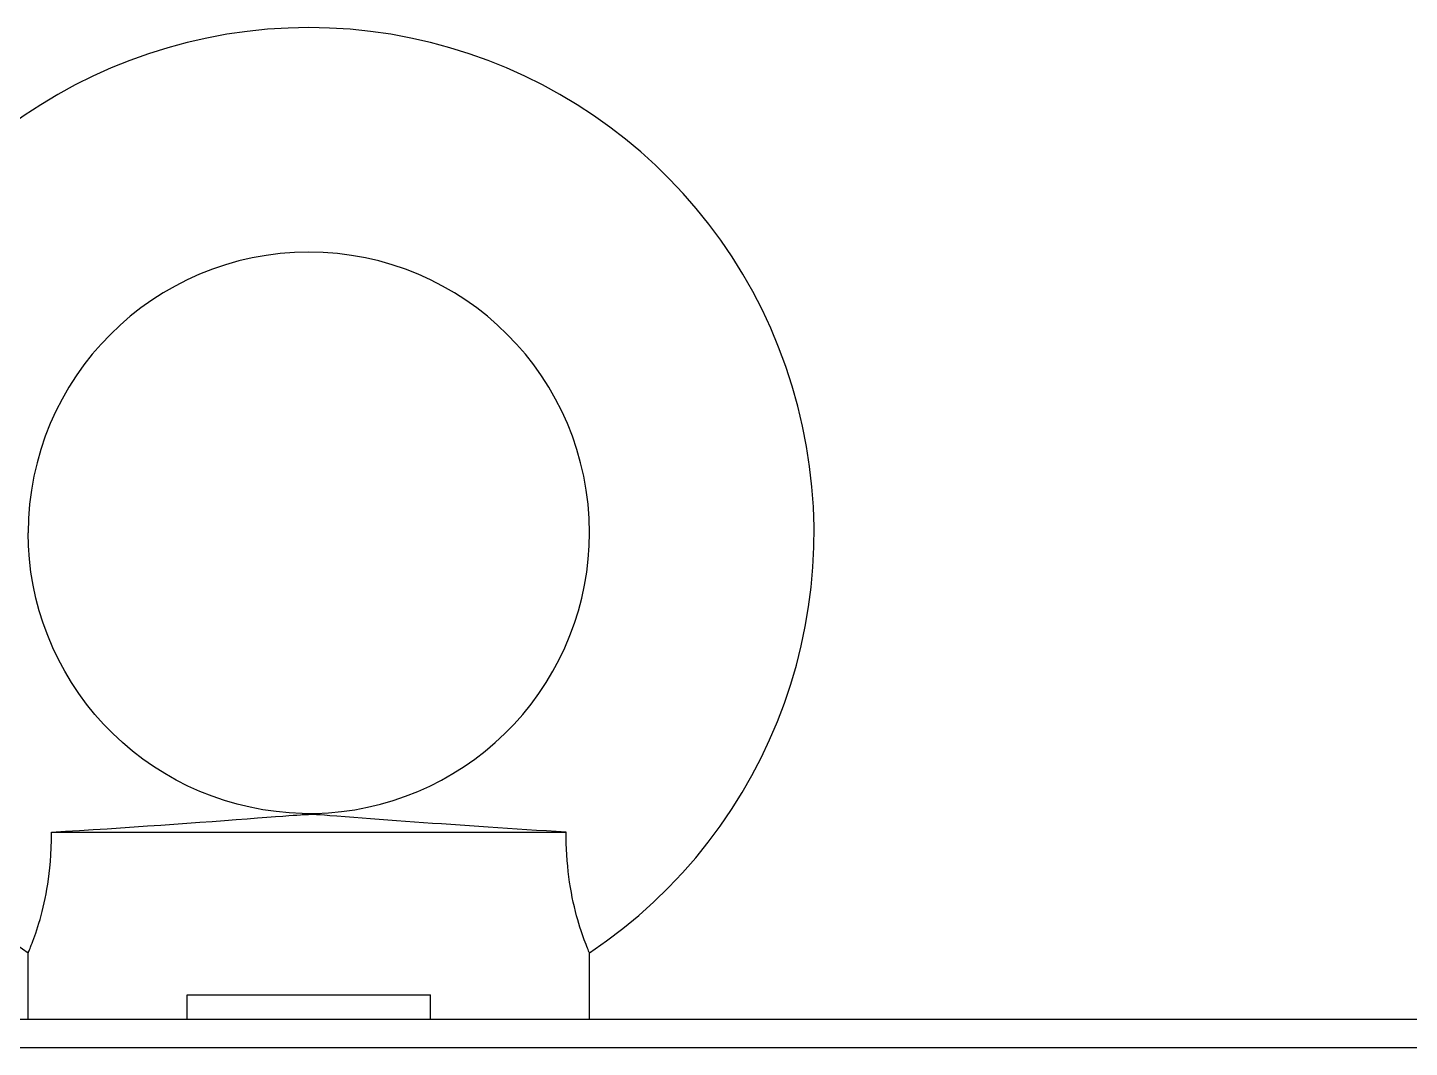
# Model space of a CAD drawing. Header units: millimetres. Extents: x 42356 to 50646, y 31507 to 39566.
# Drawn here: x 47480.5 to 47554.3, y 33974 to 34028.5 of the extents above; entities that cross this region are included whole.
import ezdxf

# ---------------------------------------------------------------- set-up
doc = ezdxf.new("R2010")
doc.units = ezdxf.units.MM
doc.layers.add('000-PI-ORMAR', color=2, linetype='Continuous')

msp = doc.modelspace()

# ---------------------------------------------------------------- linework, layer by layer
at = {"layer": '000-PI-ORMAR'}
for p, q in [((47480.542, 34000.786), (47480.526, 34001.489)), ((47510.509, 34000.786), (47510.526, 34001.489)), ((47480.592, 34000.084), (47480.542, 34000.786)), ((47510.46, 34000.084), (47510.509, 34000.786)), ((47480.674, 33999.386), (47480.592, 34000.084)), ((47510.378, 33999.386), (47510.46, 34000.084)), ((47480.789, 33998.692), (47480.674, 33999.386)), ((47510.263, 33998.692), (47510.378, 33999.386)), ((47480.936, 33998.004), (47480.789, 33998.692)), ((47510.116, 33998.004), (47510.263, 33998.692)), ((47481.116, 33997.324), (47480.936, 33998.004)), ((47481.327, 33996.654), (47481.116, 33997.324)), ((47509.725, 33996.654), (47509.936, 33997.324)), ((47509.936, 33997.324), (47510.116, 33998.004)), ((47481.569, 33995.993), (47481.327, 33996.654)), ((47509.483, 33995.993), (47509.725, 33996.654)), ((47481.842, 33995.345), (47481.569, 33995.993)), ((47509.21, 33995.345), (47509.483, 33995.993)), ((47482.145, 33994.71), (47481.842, 33995.345)), ((47508.907, 33994.71), (47509.21, 33995.345)), ((47482.477, 33994.091), (47482.145, 33994.71)), ((47508.574, 33994.091), (47508.907, 33994.71)), ((47482.838, 33993.487), (47482.477, 33994.091)), ((47508.213, 33993.487), (47508.574, 33994.091)), ((47483.227, 33992.901), (47482.838, 33993.487)), ((47483.643, 33992.334), (47483.227, 33992.901)), ((47507.408, 33992.334), (47507.824, 33992.901)), ((47507.824, 33992.901), (47508.213, 33993.487)), ((47484.086, 33991.787), (47483.643, 33992.334)), ((47506.966, 33991.787), (47507.408, 33992.334)), ((47484.553, 33991.262), (47484.086, 33991.787)), ((47506.499, 33991.262), (47506.966, 33991.787)), ((47485.044, 33990.759), (47484.553, 33991.262)), ((47485.559, 33990.279), (47485.044, 33990.759)), ((47505.493, 33990.279), (47506.007, 33990.759)), ((47506.007, 33990.759), (47506.499, 33991.262)), ((47486.095, 33989.824), (47485.559, 33990.279)), ((47504.957, 33989.824), (47505.493, 33990.279)), ((47486.652, 33989.395), (47486.095, 33989.824)), ((47487.229, 33988.993), (47486.652, 33989.395)), ((47503.823, 33988.993), (47504.399, 33989.395)), ((47504.399, 33989.395), (47504.957, 33989.824)), ((47487.824, 33988.617), (47487.229, 33988.993)), ((47488.436, 33988.271), (47487.824, 33988.617)), ((47502.616, 33988.271), (47503.228, 33988.617)), ((47503.228, 33988.617), (47503.823, 33988.993)), ((47489.063, 33987.953), (47488.436, 33988.271)), ((47489.704, 33987.665), (47489.063, 33987.953)), ((47501.347, 33987.665), (47501.989, 33987.953)), ((47501.989, 33987.953), (47502.616, 33988.271)), ((47490.359, 33987.407), (47489.704, 33987.665)), ((47491.025, 33987.18), (47490.359, 33987.407)), ((47491.7, 33986.985), (47491.025, 33987.18)), ((47492.384, 33986.822), (47491.7, 33986.985)), ((47498.667, 33986.822), (47499.352, 33986.985)), ((47499.352, 33986.985), (47500.027, 33987.18)), ((47500.027, 33987.18), (47500.693, 33987.407)), ((47500.693, 33987.407), (47501.347, 33987.665)), ((47492.235, 33986.206), (47492.784, 33986.248)), ((47493.075, 33986.69), (47492.384, 33986.822)), ((47492.784, 33986.248), (47493.286, 33986.286)), ((47493.772, 33986.592), (47493.075, 33986.69)), ((47493.286, 33986.286), (47493.736, 33986.32)), ((47493.736, 33986.32), (47494.128, 33986.35)), ((47494.472, 33986.526), (47493.772, 33986.592)), ((47494.128, 33986.35), (47494.454, 33986.374)), ((47494.454, 33986.374), (47494.691, 33986.392)), ((47495.174, 33986.493), (47494.472, 33986.526)), ((47494.691, 33986.392), (47494.891, 33986.406)), ((47494.891, 33986.406), (47495.085, 33986.419)), ((47495.085, 33986.419), (47495.253, 33986.428)), ((47495.174, 33986.493), (47495.877, 33986.493)), ((47495.253, 33986.428), (47495.392, 33986.434)), ((47495.392, 33986.434), (47495.515, 33986.436)), ((47495.636, 33986.435), (47495.515, 33986.436)), ((47495.769, 33986.43), (47495.636, 33986.435)), ((47495.932, 33986.421), (47495.769, 33986.43)), ((47495.877, 33986.493), (47496.58, 33986.526)), ((47496.136, 33986.408), (47495.932, 33986.421)), ((47496.362, 33986.392), (47496.136, 33986.408)), ((47496.647, 33986.371), (47496.362, 33986.392)), ((47496.58, 33986.526), (47497.28, 33986.592)), ((47497.028, 33986.342), (47496.647, 33986.371)), ((47497.473, 33986.308), (47497.028, 33986.342)), ((47497.28, 33986.592), (47497.977, 33986.69)), ((47497.925, 33986.274), (47497.473, 33986.308)), ((47498.377, 33986.239), (47497.925, 33986.274)), ((47497.977, 33986.69), (47498.667, 33986.822)), ((47498.83, 33986.205), (47498.377, 33986.239)), ((47481.772, 33985.061), (47481.778, 33985.489)), ((47481.778, 33985.489), (47482.521, 33985.535)), ((47481.778, 33985.489), (47509.274, 33985.489)), ((47482.521, 33985.535), (47483.264, 33985.581)), ((47483.264, 33985.581), (47484.004, 33985.628)), ((47484.004, 33985.628), (47484.738, 33985.675)), ((47484.738, 33985.675), (47485.466, 33985.723)), ((47485.466, 33985.723), (47486.189, 33985.772)), ((47486.189, 33985.772), (47486.905, 33985.82)), ((47486.905, 33985.82), (47487.613, 33985.869)), ((47487.613, 33985.869), (47488.315, 33985.918)), ((47488.315, 33985.918), (47489.007, 33985.968)), ((47489.007, 33985.968), (47489.691, 33986.017)), ((47489.691, 33986.017), (47490.365, 33986.066)), ((47490.365, 33986.066), (47491.02, 33986.115)), ((47491.02, 33986.115), (47491.645, 33986.161)), ((47491.645, 33986.161), (47492.235, 33986.206)), ((47499.288, 33986.17), (47498.83, 33986.205)), ((47499.75, 33986.136), (47499.288, 33986.17)), ((47500.218, 33986.101), (47499.75, 33986.136)), ((47500.69, 33986.066), (47500.218, 33986.101)), ((47501.167, 33986.031), (47500.69, 33986.066)), ((47501.648, 33985.996), (47501.167, 33986.031)), ((47502.133, 33985.961), (47501.648, 33985.996)), ((47502.622, 33985.927), (47502.133, 33985.961)), ((47503.114, 33985.892), (47502.622, 33985.927)), ((47503.61, 33985.857), (47503.114, 33985.892)), ((47504.109, 33985.823), (47503.61, 33985.857)), ((47504.611, 33985.789), (47504.109, 33985.823)), ((47505.117, 33985.754), (47504.611, 33985.789)), ((47505.627, 33985.721), (47505.117, 33985.754)), ((47506.141, 33985.687), (47505.627, 33985.721)), ((47506.658, 33985.653), (47506.141, 33985.687)), ((47507.177, 33985.62), (47506.658, 33985.653)), ((47507.699, 33985.586), (47507.177, 33985.62)), ((47508.223, 33985.554), (47507.699, 33985.586)), ((47508.748, 33985.521), (47508.223, 33985.554)), ((47509.274, 33985.489), (47508.748, 33985.521)), ((47509.278, 33985.184), (47509.274, 33985.489)), ((47481.758, 33984.658), (47481.772, 33985.061)), ((47509.285, 33984.881), (47509.278, 33985.184)), ((47509.297, 33984.578), (47509.285, 33984.881)), ((47481.713, 33983.924), (47481.738, 33984.28)), ((47481.738, 33984.28), (47481.758, 33984.658)), ((47509.314, 33984.277), (47509.297, 33984.578)), ((47509.335, 33983.977), (47509.314, 33984.277)), ((47481.611, 33982.984), (47481.648, 33983.277)), ((47481.648, 33983.277), (47481.682, 33983.59)), ((47481.682, 33983.59), (47481.713, 33983.924)), ((47509.361, 33983.68), (47509.335, 33983.977)), ((47509.391, 33983.387), (47509.361, 33983.68)), ((47509.426, 33983.099), (47509.391, 33983.387)), ((47481.528, 33982.448), (47481.571, 33982.71)), ((47481.571, 33982.71), (47481.611, 33982.984)), ((47509.465, 33982.815), (47509.426, 33983.099)), ((47509.508, 33982.537), (47509.465, 33982.815)), ((47509.556, 33982.265), (47509.508, 33982.537)), ((47481.383, 33981.706), (47481.434, 33981.946)), ((47481.434, 33981.946), (47481.483, 33982.193)), ((47481.483, 33982.193), (47481.528, 33982.448)), ((47509.607, 33981.998), (47509.556, 33982.265)), ((47509.661, 33981.741), (47509.607, 33981.998)), ((47481.218, 33981.033), (47481.275, 33981.249)), ((47481.275, 33981.249), (47481.33, 33981.473)), ((47481.33, 33981.473), (47481.383, 33981.706)), ((47509.717, 33981.493), (47509.661, 33981.741)), ((47509.775, 33981.255), (47509.717, 33981.493)), ((47509.835, 33981.027), (47509.775, 33981.255)), ((47480.988, 33980.263), (47481.045, 33980.44)), ((47481.045, 33980.44), (47481.103, 33980.627)), ((47481.103, 33980.627), (47481.161, 33980.825)), ((47481.161, 33980.825), (47481.218, 33981.033)), ((47509.896, 33980.809), (47509.835, 33981.027)), ((47509.957, 33980.602), (47509.896, 33980.809)), ((47510.018, 33980.405), (47509.957, 33980.602)), ((47510.078, 33980.22), (47510.018, 33980.405)), ((47480.734, 33979.551), (47480.78, 33979.671)), ((47480.78, 33979.671), (47480.828, 33979.801)), ((47480.828, 33979.801), (47480.879, 33979.944)), ((47480.879, 33979.944), (47480.933, 33980.098)), ((47480.933, 33980.098), (47480.988, 33980.263)), ((47510.136, 33980.049), (47510.078, 33980.22)), ((47510.192, 33979.89), (47510.136, 33980.049)), ((47510.245, 33979.744), (47510.192, 33979.89)), ((47510.294, 33979.611), (47510.245, 33979.744)), ((47510.34, 33979.492), (47510.294, 33979.611)), ((47480.526, 33979.039), (47480.529, 33979.045)), ((47480.526, 33979.039), (47480.526, 33979.039)), ((47480.526, 33975.489), (47480.526, 33979.039)), ((47480.529, 33979.045), (47480.537, 33979.065)), ((47480.537, 33979.065), (47480.55, 33979.096)), ((47480.55, 33979.096), (47480.569, 33979.141)), ((47480.569, 33979.141), (47480.593, 33979.198)), ((47480.593, 33979.198), (47480.622, 33979.268)), ((47480.622, 33979.268), (47480.655, 33979.35)), ((47480.655, 33979.35), (47480.692, 33979.444)), ((47480.692, 33979.444), (47480.734, 33979.551)), ((47510.382, 33979.386), (47510.34, 33979.492)), ((47510.419, 33979.294), (47510.382, 33979.386)), ((47510.451, 33979.216), (47510.419, 33979.294)), ((47510.478, 33979.153), (47510.451, 33979.216)), ((47510.498, 33979.103), (47510.478, 33979.153)), ((47510.513, 33979.067), (47510.498, 33979.103)), ((47510.523, 33979.046), (47510.513, 33979.067)), ((47510.526, 33979.039), (47510.523, 33979.046)), ((47510.526, 33975.489), (47510.526, 33979.039)), ((47489.026, 33976.789), (47502.026, 33976.789)), ((47489.026, 33975.489), (47489.026, 33976.789)), ((47502.026, 33975.489), (47502.026, 33976.789)), ((47428.026, 33975.489), (48213.026, 33975.489)), ((47422.526, 33973.989), (48218.526, 33973.989))]:
    msp.add_line(p, q, dxfattribs=at)
for radius, start, end in [(27, 303.74898, 236.25102), (15, 0, 180)]:
    msp.add_arc((47495.526, 34001.489), radius, start, end, dxfattribs=at)

doc.saveas('drawing.dxf')
